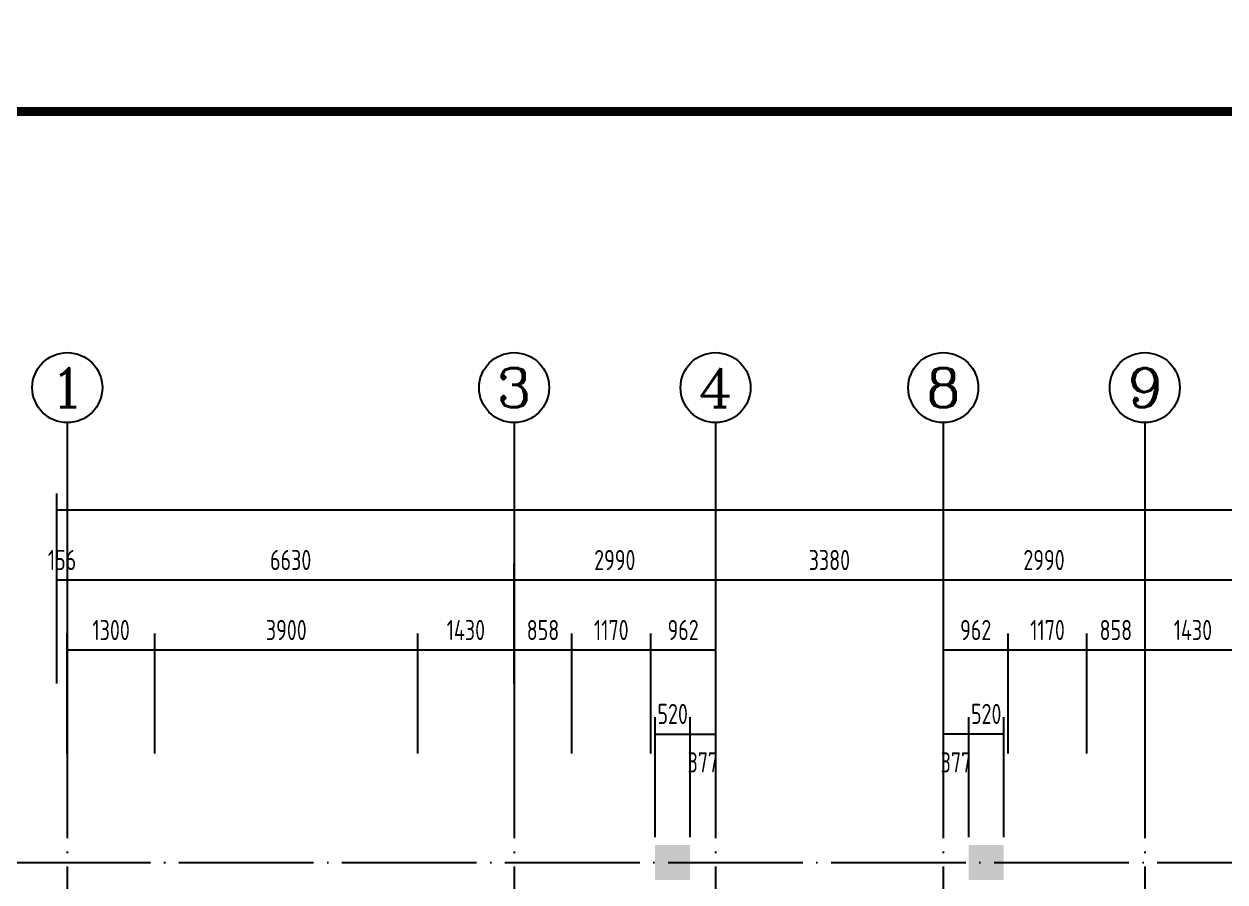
# Model space of a CAD drawing. Extents: x -726032 to 135930, y -151624 to 587044.
# Drawn here: x -481780 to -463956, y 487356 to 500099 of the extents above; entities that cross this region are included whole.
import ezdxf
from ezdxf.enums import TextEntityAlignment as Align

# ---------------------------------------------------------------- set-up
doc = ezdxf.new("R2010")
doc.units = 0
doc.header["$LTSCALE"] = 1000
doc.header["$MEASUREMENT"] = 0
doc.linetypes.add('DOTE', pattern=[2.42, 2, -0.2, 0.02, -0.2])
doc.layers.get('0').update_dxf_attribs({"linetype": 'CONTINUOUS'})
doc.layers.get('DEFPOINTS').update_dxf_attribs({"color": 1, "linetype": 'CONTINUOUS'})
for name, color, linetype in [('AXIS', 245, 'CONTINUOUS'), ('AXIS_TEXT', 7, 'CONTINUOUS'), ('COLUMN', 170, 'CONTINUOUS'), ('DOTE', 8, 'DOTE'), ('PUB_DIM', 245, 'CONTINUOUS'), ('PUB_TITLE', 1, 'CONTINUOUS')]:
    doc.layers.add(name, color=color, linetype=linetype)
doc.styles.add('COMPLEX', font='COMPLEX')
doc.styles.add('DIM_FONT', font='isocp.shx', dxfattribs={"width": 0.8})
doc.dimstyles.new('AXIS', dxfattribs={"dimtxt": 300, "dimasz": 1, "dimexe": 250, "dimexo": 300, "dimgap": 150, "dimtad": 1, "dimdec": 0, "dimzin": 0, "dimdsep": 46, "dimtxsty": 'DIM_FONT', "dimcen": 0.09, "dimse1": 1, "dimse2": 1, "dimclrt": 142, "dimadec": 0, "dimazin": 0, "dimtfac": 1, "dimtdec": 0, "dimtix": 1, "dimtmove": 2, "dimatfit": 3, "dimfxl": 1, "dimtolj": 1, "dimtzin": 0, "dimarcsym": 0})
doc.dimstyles.new('DIMA', dxfattribs={"dimtxt": 300, "dimasz": 1, "dimexe": 250, "dimexo": 300, "dimgap": 150, "dimtad": 1, "dimdec": 0, "dimzin": 0, "dimdsep": 46, "dimtxsty": 'DIM_FONT', "dimcen": 0.09, "dimse1": 1, "dimclrt": 142, "dimadec": 0, "dimazin": 0, "dimtfac": 1, "dimtdec": 0, "dimtix": 1, "dimtmove": 2, "dimatfit": 3, "dimfxl": 1, "dimtolj": 1, "dimtzin": 0, "dimarcsym": 0})
doc.dimstyles.new('DIMB', dxfattribs={"dimtxt": 300, "dimasz": 1, "dimexe": 250, "dimexo": 300, "dimgap": 150, "dimtad": 1, "dimdec": 0, "dimzin": 0, "dimdsep": 46, "dimtxsty": 'DIM_FONT', "dimcen": 0.09, "dimse2": 1, "dimclrt": 142, "dimadec": 0, "dimazin": 0, "dimtfac": 1, "dimtdec": 0, "dimtix": 1, "dimtmove": 2, "dimatfit": 3, "dimfxl": 1, "dimtolj": 1, "dimtzin": 0, "dimarcsym": 0})
doc.dimstyles.new('DIMN', dxfattribs={"dimtxt": 300, "dimasz": 1, "dimexe": 250, "dimexo": 300, "dimgap": 150, "dimtad": 1, "dimdec": 0, "dimzin": 0, "dimdsep": 46, "dimtxsty": 'DIM_FONT', "dimcen": 0.09, "dimclrt": 142, "dimadec": 0, "dimazin": 0, "dimtfac": 1, "dimtdec": 0, "dimtix": 1, "dimtmove": 2, "dimatfit": 3, "dimfxl": 1, "dimtolj": 1, "dimtzin": 0, "dimarcsym": 0})

# ---------------------------------------------------------------- blocks, each defined once
blk = doc.blocks.new('*D512')
at = {"layer": 'AXIS', "color": 0, "lineweight": -2, "transparency": 16777216}
for p, q in [((-481293, 490306), (-481293, 493128)), ((-412614, 490306), (-412614, 493128)), ((-412615, 492878), (-481292, 492878))]:
    blk.add_line(p, q, dxfattribs=at)
at = {"layer": 'AXIS', "color": 0, "transparency": 16777216}
for points in [[(-481292, 492878), (-481292, 492878), (-481293, 492878)], [(-412615, 492878), (-412615, 492878), (-412614, 492878)]]:
    blk.add_solid(points, dxfattribs=at)
at = {"layer": 'DEFPOINTS', "color": 0, "transparency": 16777216}
for p in [(-481293, 492878), (-481293, 490006), (-412614, 490006)]:
    blk.add_point(p, dxfattribs=at)
at = {"layer": 'AXIS', "color": 142, "transparency": 16777216, "insert": (-446953, 493178), "char_height": 300, "attachment_point": 5, "style": 'DIM_FONT'}
blk.add_mtext('\\A1;68679', dxfattribs=at)
blk = doc.blocks.new('*D3343')
at = {"layer": 'AXIS', "color": 0, "lineweight": -2, "transparency": 16777216}
blk.add_line((-468138, 491838), (-471516, 491838), dxfattribs=at)
at = {"layer": 'AXIS', "color": 0, "transparency": 16777216}
for points in [[(-471516, 491838), (-471516, 491838), (-471517, 491838)], [(-468138, 491838), (-468138, 491838), (-468137, 491838)]]:
    blk.add_solid(points, dxfattribs=at)
at = {"layer": 'DEFPOINTS', "color": 0, "transparency": 16777216}
for p in [(-471517, 491838), (-471517, 490006), (-468137, 490006)]:
    blk.add_point(p, dxfattribs=at)
at = {"layer": 'AXIS', "color": 142, "transparency": 16777216, "insert": (-469827, 492138), "char_height": 300, "attachment_point": 5, "style": 'DIM_FONT'}
blk.add_mtext('\\A1;3380', dxfattribs=at)
blk = doc.blocks.new('*D1127')
at = {"layer": 'DEFPOINTS', "color": 0, "transparency": 16777216}
for p in [(-473649, 490798), (-473649, 488966), (-472479, 488966)]:
    blk.add_point(p, dxfattribs=at)
at = {"layer": 'PUB_DIM', "color": 0, "lineweight": -2, "transparency": 16777216}
for p, q in [((-473649, 489266), (-473649, 491048)), ((-472479, 489266), (-472479, 491048)), ((-472480, 490798), (-473648, 490798))]:
    blk.add_line(p, q, dxfattribs=at)
at = {"layer": 'PUB_DIM', "color": 0, "transparency": 16777216}
for points in [[(-473648, 490798), (-473648, 490798), (-473649, 490798)], [(-472480, 490798), (-472480, 490798), (-472479, 490798)]]:
    blk.add_solid(points, dxfattribs=at)
at = {"layer": 'PUB_DIM', "color": 142, "transparency": 16777216, "insert": (-473064, 491098), "char_height": 300, "attachment_point": 5, "style": 'DIM_FONT'}
blk.add_mtext('\\A1;1170', dxfattribs=at)
blk = doc.blocks.new('*D3345')
at = {"layer": 'AXIS', "color": 0, "lineweight": -2, "transparency": 16777216}
blk.add_line((-471518, 491838), (-474506, 491838), dxfattribs=at)
at = {"layer": 'AXIS', "color": 0, "transparency": 16777216}
for points in [[(-474506, 491838), (-474506, 491838), (-474507, 491838)], [(-471518, 491838), (-471518, 491838), (-471517, 491838)]]:
    blk.add_solid(points, dxfattribs=at)
at = {"layer": 'DEFPOINTS', "color": 0, "transparency": 16777216}
for p in [(-474507, 491838), (-474507, 490006), (-471517, 490006)]:
    blk.add_point(p, dxfattribs=at)
at = {"layer": 'AXIS', "color": 142, "transparency": 16777216, "insert": (-473012, 492138), "char_height": 300, "attachment_point": 5, "style": 'DIM_FONT'}
blk.add_mtext('\\A1;2990', dxfattribs=at)
blk = doc.blocks.new('*D3748')
at = {"layer": 'DEFPOINTS', "color": 0, "transparency": 16777216}
for p in [(-474507, 490798), (-474507, 488966), (-473649, 488966)]:
    blk.add_point(p, dxfattribs=at)
at = {"layer": 'PUB_DIM', "color": 0, "lineweight": -2, "transparency": 16777216}
for p, q in [((-473649, 489266), (-473649, 491048)), ((-473650, 490798), (-474506, 490798))]:
    blk.add_line(p, q, dxfattribs=at)
at = {"layer": 'PUB_DIM', "color": 0, "transparency": 16777216}
for points in [[(-474506, 490798), (-474506, 490798), (-474507, 490798)], [(-473650, 490798), (-473650, 490798), (-473649, 490798)]]:
    blk.add_solid(points, dxfattribs=at)
at = {"layer": 'PUB_DIM', "color": 142, "transparency": 16777216, "insert": (-474078, 491098), "char_height": 300, "attachment_point": 5, "style": 'DIM_FONT'}
blk.add_mtext('\\A1;858', dxfattribs=at)
blk = doc.blocks.new('*D2377')
at = {"layer": 'DEFPOINTS', "color": 0, "transparency": 16777216}
for p in [(-472479, 490798), (-472479, 488966), (-471517, 488966)]:
    blk.add_point(p, dxfattribs=at)
at = {"layer": 'PUB_DIM', "color": 0, "lineweight": -2, "transparency": 16777216}
for p, q in [((-472479, 489266), (-472479, 491048)), ((-471518, 490798), (-472478, 490798))]:
    blk.add_line(p, q, dxfattribs=at)
at = {"layer": 'PUB_DIM', "color": 0, "transparency": 16777216}
for points in [[(-472478, 490798), (-472478, 490798), (-472479, 490798)], [(-471518, 490798), (-471518, 490798), (-471517, 490798)]]:
    blk.add_solid(points, dxfattribs=at)
at = {"layer": 'PUB_DIM', "color": 142, "transparency": 16777216, "insert": (-471998, 491098), "char_height": 300, "attachment_point": 5, "style": 'DIM_FONT'}
blk.add_mtext('\\A1;962', dxfattribs=at)
blk = doc.blocks.new('*D1128')
at = {"layer": 'DEFPOINTS', "color": 0, "transparency": 16777216}
for p in [(-481137, 490798), (-481137, 488966), (-479837, 488966)]:
    blk.add_point(p, dxfattribs=at)
at = {"layer": 'PUB_DIM', "color": 0, "lineweight": -2, "transparency": 16777216}
for p, q in [((-481137, 489266), (-481137, 491048)), ((-479837, 489266), (-479837, 491048)), ((-479838, 490798), (-481136, 490798))]:
    blk.add_line(p, q, dxfattribs=at)
at = {"layer": 'PUB_DIM', "color": 0, "transparency": 16777216}
for points in [[(-481136, 490798), (-481136, 490798), (-481137, 490798)], [(-479838, 490798), (-479838, 490798), (-479837, 490798)]]:
    blk.add_solid(points, dxfattribs=at)
at = {"layer": 'PUB_DIM', "color": 142, "transparency": 16777216, "insert": (-480487, 491098), "char_height": 300, "attachment_point": 5, "style": 'DIM_FONT'}
blk.add_mtext('\\A1;1300', dxfattribs=at)
blk = doc.blocks.new('*D2378')
at = {"layer": 'AXIS', "color": 0, "lineweight": -2, "transparency": 16777216}
for p, q in [((-481293, 490306), (-481293, 492088)), ((-481294, 491838), (-481295, 491838)), ((-481137, 491838), (-481293, 491838)), ((-481136, 491838), (-481135, 491838))]:
    blk.add_line(p, q, dxfattribs=at)
at = {"layer": 'AXIS', "color": 0, "transparency": 16777216}
for points in [[(-481294, 491838), (-481294, 491838), (-481293, 491838)], [(-481136, 491838), (-481136, 491838), (-481137, 491838)]]:
    blk.add_solid(points, dxfattribs=at)
at = {"layer": 'DEFPOINTS', "color": 0, "transparency": 16777216}
for p in [(-481293, 491838), (-481293, 490006), (-481137, 490006)]:
    blk.add_point(p, dxfattribs=at)
at = {"layer": 'AXIS', "color": 142, "transparency": 16777216, "insert": (-481215, 492138), "char_height": 300, "attachment_point": 5, "style": 'DIM_FONT'}
blk.add_mtext('\\A1;156', dxfattribs=at)
blk = doc.blocks.new('*D1129')
at = {"layer": 'DEFPOINTS', "color": 0, "transparency": 16777216}
for p in [(-479837, 490798), (-479837, 488966), (-475937, 488966)]:
    blk.add_point(p, dxfattribs=at)
at = {"layer": 'PUB_DIM', "color": 0, "lineweight": -2, "transparency": 16777216}
for p, q in [((-479837, 489266), (-479837, 491048)), ((-475937, 489266), (-475937, 491048)), ((-475938, 490798), (-479836, 490798))]:
    blk.add_line(p, q, dxfattribs=at)
at = {"layer": 'PUB_DIM', "color": 0, "transparency": 16777216}
for points in [[(-479836, 490798), (-479836, 490798), (-479837, 490798)], [(-475938, 490798), (-475938, 490798), (-475937, 490798)]]:
    blk.add_solid(points, dxfattribs=at)
at = {"layer": 'PUB_DIM', "color": 142, "transparency": 16777216, "insert": (-477887, 491098), "char_height": 300, "attachment_point": 5, "style": 'DIM_FONT'}
blk.add_mtext('\\A1;3900', dxfattribs=at)
blk = doc.blocks.new('*D3749')
at = {"layer": 'AXIS', "color": 0, "lineweight": -2, "transparency": 16777216}
for p, q in [((-474507, 490306), (-474507, 492088)), ((-474508, 491838), (-481136, 491838))]:
    blk.add_line(p, q, dxfattribs=at)
at = {"layer": 'AXIS', "color": 0, "transparency": 16777216}
for points in [[(-481136, 491838), (-481136, 491838), (-481137, 491838)], [(-474508, 491838), (-474508, 491838), (-474507, 491838)]]:
    blk.add_solid(points, dxfattribs=at)
at = {"layer": 'DEFPOINTS', "color": 0, "transparency": 16777216}
for p in [(-481137, 491838), (-481137, 490006), (-474507, 490006)]:
    blk.add_point(p, dxfattribs=at)
at = {"layer": 'AXIS', "color": 142, "transparency": 16777216, "insert": (-477822, 492138), "char_height": 300, "attachment_point": 5, "style": 'DIM_FONT'}
blk.add_mtext('\\A1;6630', dxfattribs=at)
blk = doc.blocks.new('*D2379')
at = {"layer": 'DEFPOINTS', "color": 0, "transparency": 16777216}
for p in [(-475937, 490798), (-475937, 488966), (-474507, 488966)]:
    blk.add_point(p, dxfattribs=at)
at = {"layer": 'PUB_DIM', "color": 0, "lineweight": -2, "transparency": 16777216}
for p, q in [((-475937, 489266), (-475937, 491048)), ((-474508, 490798), (-475936, 490798))]:
    blk.add_line(p, q, dxfattribs=at)
at = {"layer": 'PUB_DIM', "color": 0, "transparency": 16777216}
for points in [[(-475936, 490798), (-475936, 490798), (-475937, 490798)], [(-474508, 490798), (-474508, 490798), (-474507, 490798)]]:
    blk.add_solid(points, dxfattribs=at)
at = {"layer": 'PUB_DIM', "color": 142, "transparency": 16777216, "insert": (-475222, 491098), "char_height": 300, "attachment_point": 5, "style": 'DIM_FONT'}
blk.add_mtext('\\A1;1430', dxfattribs=at)
blk = doc.blocks.new('*D3754')
at = {"layer": 'DEFPOINTS', "color": 0, "transparency": 16777216}
for p in [(-471517, 489552), (-471893, 487721), (-471517, 487721)]:
    blk.add_point(p, dxfattribs=at)
at = {"layer": 'PUB_DIM', "color": 0, "lineweight": -2, "transparency": 16777216}
for p, q in [((-471893, 488021), (-471893, 489802)), ((-471892, 489552), (-471518, 489552))]:
    blk.add_line(p, q, dxfattribs=at)
at = {"layer": 'PUB_DIM', "color": 0, "transparency": 16777216}
for points in [[(-471892, 489553), (-471892, 489552), (-471893, 489552)], [(-471518, 489553), (-471518, 489552), (-471517, 489552)]]:
    blk.add_solid(points, dxfattribs=at)
at = {"layer": 'PUB_DIM', "color": 142, "transparency": 16777216, "insert": (-471705, 489132), "char_height": 300, "attachment_point": 5, "style": 'DIM_FONT'}
blk.add_mtext('\\A1;377', dxfattribs=at)
blk = doc.blocks.new('*D1143')
at = {"layer": 'DEFPOINTS', "color": 0, "transparency": 16777216}
for p in [(-471893, 489552), (-472413, 487721), (-471893, 487721)]:
    blk.add_point(p, dxfattribs=at)
at = {"layer": 'PUB_DIM', "color": 0, "lineweight": -2, "transparency": 16777216}
for p, q in [((-472413, 488021), (-472413, 489802)), ((-471893, 488021), (-471893, 489802)), ((-472414, 489552), (-472415, 489552)), ((-472413, 489552), (-471893, 489552)), ((-471892, 489552), (-471891, 489552))]:
    blk.add_line(p, q, dxfattribs=at)
at = {"layer": 'PUB_DIM', "color": 0, "transparency": 16777216}
for points in [[(-472414, 489553), (-472414, 489552), (-472413, 489552)], [(-471892, 489553), (-471892, 489552), (-471893, 489552)]]:
    blk.add_solid(points, dxfattribs=at)
at = {"layer": 'PUB_DIM', "color": 142, "transparency": 16777216, "insert": (-472153, 489852), "char_height": 300, "attachment_point": 5, "style": 'DIM_FONT'}
blk.add_mtext('\\A1;520', dxfattribs=at)
blk = doc.blocks.new('_AXISO')
blk.add_circle((0, 0), 0.5)
at = {"layer": 'AXIS_TEXT', "style": 'COMPLEX', "width": 1.041667}
blk.add_attdef('A', text='', height=0.56, dxfattribs=at).set_placement((-0.25, -0.28), (0.25, -0.28), align=Align.FIT)
blk = doc.blocks.new('*D2417')
at = {"layer": 'DEFPOINTS', "color": 0, "transparency": 16777216}
for p in [(-466005, 490798), (-466005, 488966), (-465147, 488966)]:
    blk.add_point(p, dxfattribs=at)
at = {"layer": 'PUB_DIM', "color": 0, "lineweight": -2, "transparency": 16777216}
for p, q in [((-466005, 489266), (-466005, 491048)), ((-465148, 490798), (-466004, 490798))]:
    blk.add_line(p, q, dxfattribs=at)
at = {"layer": 'PUB_DIM', "color": 0, "transparency": 16777216}
for points in [[(-466004, 490798), (-466004, 490798), (-466005, 490798)], [(-465148, 490798), (-465148, 490798), (-465147, 490798)]]:
    blk.add_solid(points, dxfattribs=at)
at = {"layer": 'PUB_DIM', "color": 142, "transparency": 16777216, "insert": (-465576, 491098), "char_height": 300, "attachment_point": 5, "style": 'DIM_FONT'}
blk.add_mtext('\\A1;858', dxfattribs=at)
blk = doc.blocks.new('*D3764')
at = {"layer": 'DEFPOINTS', "color": 0, "transparency": 16777216}
for p in [(-465147, 490798), (-465147, 488966), (-463717, 488966)]:
    blk.add_point(p, dxfattribs=at)
at = {"layer": 'PUB_DIM', "color": 0, "lineweight": -2, "transparency": 16777216}
for p, q in [((-463717, 489266), (-463717, 491048)), ((-463718, 490798), (-465146, 490798))]:
    blk.add_line(p, q, dxfattribs=at)
at = {"layer": 'PUB_DIM', "color": 0, "transparency": 16777216}
for points in [[(-465146, 490798), (-465146, 490798), (-465147, 490798)], [(-463718, 490798), (-463718, 490798), (-463717, 490798)]]:
    blk.add_solid(points, dxfattribs=at)
at = {"layer": 'PUB_DIM', "color": 142, "transparency": 16777216, "insert": (-464432, 491098), "char_height": 300, "attachment_point": 5, "style": 'DIM_FONT'}
blk.add_mtext('\\A1;1430', dxfattribs=at)
blk = doc.blocks.new('*D3367')
at = {"layer": 'AXIS', "color": 0, "lineweight": -2, "transparency": 16777216}
blk.add_line((-458518, 491838), (-465146, 491838), dxfattribs=at)
at = {"layer": 'AXIS', "color": 0, "transparency": 16777216}
for points in [[(-465146, 491838), (-465146, 491838), (-465147, 491838)], [(-458518, 491838), (-458518, 491838), (-458517, 491838)]]:
    blk.add_solid(points, dxfattribs=at)
at = {"layer": 'DEFPOINTS', "color": 0, "transparency": 16777216}
for p in [(-465147, 491838), (-465147, 490006), (-458517, 490006)]:
    blk.add_point(p, dxfattribs=at)
at = {"layer": 'AXIS', "color": 142, "transparency": 16777216, "insert": (-461832, 492138), "char_height": 300, "attachment_point": 5, "style": 'DIM_FONT'}
blk.add_mtext('\\A1;6630', dxfattribs=at)
blk = doc.blocks.new('*D3765')
at = {"layer": 'DEFPOINTS', "color": 0, "transparency": 16777216}
for p in [(-468137, 490798), (-468137, 488966), (-467175, 488966)]:
    blk.add_point(p, dxfattribs=at)
at = {"layer": 'PUB_DIM', "color": 0, "lineweight": -2, "transparency": 16777216}
for p, q in [((-467175, 489266), (-467175, 491048)), ((-467176, 490798), (-468136, 490798))]:
    blk.add_line(p, q, dxfattribs=at)
at = {"layer": 'PUB_DIM', "color": 0, "transparency": 16777216}
for points in [[(-468136, 490798), (-468136, 490798), (-468137, 490798)], [(-467176, 490798), (-467176, 490798), (-467175, 490798)]]:
    blk.add_solid(points, dxfattribs=at)
at = {"layer": 'PUB_DIM', "color": 142, "transparency": 16777216, "insert": (-467656, 491098), "char_height": 300, "attachment_point": 5, "style": 'DIM_FONT'}
blk.add_mtext('\\A1;962', dxfattribs=at)
blk = doc.blocks.new('*D3368')
at = {"layer": 'AXIS', "color": 0, "lineweight": -2, "transparency": 16777216}
blk.add_line((-465148, 491838), (-468136, 491838), dxfattribs=at)
at = {"layer": 'AXIS', "color": 0, "transparency": 16777216}
for points in [[(-468136, 491838), (-468136, 491838), (-468137, 491838)], [(-465148, 491838), (-465148, 491838), (-465147, 491838)]]:
    blk.add_solid(points, dxfattribs=at)
at = {"layer": 'DEFPOINTS', "color": 0, "transparency": 16777216}
for p in [(-468137, 491838), (-468137, 490006), (-465147, 490006)]:
    blk.add_point(p, dxfattribs=at)
at = {"layer": 'AXIS', "color": 142, "transparency": 16777216, "insert": (-466642, 492138), "char_height": 300, "attachment_point": 5, "style": 'DIM_FONT'}
blk.add_mtext('\\A1;2990', dxfattribs=at)
blk = doc.blocks.new('*D1185')
at = {"layer": 'DEFPOINTS', "color": 0, "transparency": 16777216}
for p in [(-467175, 490798), (-467175, 488966), (-466005, 488966)]:
    blk.add_point(p, dxfattribs=at)
at = {"layer": 'PUB_DIM', "color": 0, "lineweight": -2, "transparency": 16777216}
for p, q in [((-467175, 489266), (-467175, 491048)), ((-466005, 489266), (-466005, 491048)), ((-466006, 490798), (-467174, 490798))]:
    blk.add_line(p, q, dxfattribs=at)
at = {"layer": 'PUB_DIM', "color": 0, "transparency": 16777216}
for points in [[(-467174, 490798), (-467174, 490798), (-467175, 490798)], [(-466006, 490798), (-466006, 490798), (-466005, 490798)]]:
    blk.add_solid(points, dxfattribs=at)
at = {"layer": 'PUB_DIM', "color": 142, "transparency": 16777216, "insert": (-466590, 491098), "char_height": 300, "attachment_point": 5, "style": 'DIM_FONT'}
blk.add_mtext('\\A1;1170', dxfattribs=at)
blk = doc.blocks.new('*D3780')
at = {"layer": 'DEFPOINTS', "color": 0, "transparency": 16777216}
for p in [(-468137, 489552), (-468137, 487721), (-467760, 487721)]:
    blk.add_point(p, dxfattribs=at)
at = {"layer": 'PUB_DIM', "color": 0, "lineweight": -2, "transparency": 16777216}
for p, q in [((-467760, 488021), (-467760, 489802)), ((-467761, 489552), (-468136, 489552))]:
    blk.add_line(p, q, dxfattribs=at)
at = {"layer": 'PUB_DIM', "color": 0, "transparency": 16777216}
for points in [[(-468136, 489553), (-468136, 489552), (-468137, 489552)], [(-467761, 489553), (-467761, 489552), (-467760, 489552)]]:
    blk.add_solid(points, dxfattribs=at)
at = {"layer": 'PUB_DIM', "color": 142, "transparency": 16777216, "insert": (-467949, 489132), "char_height": 300, "attachment_point": 5, "style": 'DIM_FONT'}
blk.add_mtext('\\A1;377', dxfattribs=at)
blk = doc.blocks.new('*D1222')
at = {"layer": 'DEFPOINTS', "color": 0, "transparency": 16777216}
for p in [(-467760, 489552), (-467760, 487721), (-467240, 487721)]:
    blk.add_point(p, dxfattribs=at)
at = {"layer": 'PUB_DIM', "color": 0, "lineweight": -2, "transparency": 16777216}
for p, q in [((-467760, 488021), (-467760, 489802)), ((-467240, 488021), (-467240, 489802)), ((-467761, 489552), (-467762, 489552)), ((-467240, 489552), (-467760, 489552)), ((-467239, 489552), (-467238, 489552))]:
    blk.add_line(p, q, dxfattribs=at)
at = {"layer": 'PUB_DIM', "color": 0, "transparency": 16777216}
for points in [[(-467761, 489553), (-467761, 489552), (-467760, 489552)], [(-467239, 489553), (-467239, 489552), (-467240, 489552)]]:
    blk.add_solid(points, dxfattribs=at)
at = {"layer": 'PUB_DIM', "color": 142, "transparency": 16777216, "insert": (-467500, 489852), "char_height": 300, "attachment_point": 5, "style": 'DIM_FONT'}
blk.add_mtext('\\A1;520', dxfattribs=at)

msp = doc.modelspace()

# ---------------------------------------------------------------- linework, layer by layer
at = {"layer": 'AXIS'}
for p, q in [((-481136.9, 494177.9), (-481136.9, 490006.5)), ((-474506.9, 494177.9), (-474506.9, 490006.5)), ((-471516.9, 494177.9), (-471516.9, 490006.5)), ((-468136.9, 494177.9), (-468136.9, 490006.5)), ((-465146.9, 494177.9), (-465146.9, 490006.5))]:
    msp.add_line(p, q, dxfattribs=at)
at = {"layer": 'COLUMN'}
for points in [[(-472414.3, 487906.9), (-472414.3, 487386.9), (-471894.3, 487906.9), (-471894.3, 487386.9)], [(-467760.3, 487386.9), (-467760.3, 487906.9), (-467240.3, 487386.9), (-467240.3, 487906.9)]]:
    msp.add_solid(points, dxfattribs=at)
at = {"layer": 'DOTE'}
for p, q in [((-481136.9, 490006.5), (-481136.9, 459534.9)), ((-474506.9, 490006.5), (-474506.9, 459534.9)), ((-471516.9, 490006.5), (-471516.9, 474906.9)), ((-468136.9, 490006.5), (-468136.9, 474906.9)), ((-465146.9, 490006.5), (-465146.9, 459534.9)), ((-481902.2, 487646.9), (-412270.4, 487646.9))]:
    msp.add_line(p, q, dxfattribs=at)
at = {"layer": 'PUB_TITLE'}
for points, const_width in [([(-495405.4, 445498.4), (-398815.4, 445498.4), (-398815.4, 500098.4), (-495405.4, 500098.4)], 0.234), ([(-492805.4, 446798.4), (-400115.4, 446798.4), (-400115.4, 498798.4), (-492805.4, 498798.4)], 130)]:
    msp.add_lwpolyline(points, close=True, dxfattribs=dict(at, const_width=const_width))

# ---------------------------------------------------------------- block references
at = {"layer": 'AXIS'}
ref = msp.add_blockref('_AXISO', (-481136.9, 494697.9), dxfattribs=dict(at, xscale=1040, yscale=1040, zscale=1040))
ref.add_attrib('A', '1', dxfattribs={"layer": 'AXIS_TEXT', "height": 582.4, "style": 'COMPLEX', "width": 2.083333}).set_placement((-481396.9, 494406.7), (-480876.9, 494406.7), align=Align.FIT)
ref = msp.add_blockref('_AXISO', (-474506.9, 494697.9), dxfattribs=dict(at, xscale=1040, yscale=1040, zscale=1040))
ref.add_attrib('A', '3', dxfattribs={"layer": 'AXIS_TEXT', "height": 582.4, "style": 'COMPLEX', "width": 1.339286}).set_placement((-474766.9, 494406.7), (-474246.9, 494406.7), align=Align.FIT)
ref = msp.add_blockref('_AXISO', (-471516.9, 494697.9), dxfattribs=dict(at, xscale=1040, yscale=1040, zscale=1040))
ref.add_attrib('A', '4', dxfattribs={"layer": 'AXIS_TEXT', "height": 582.4, "style": 'COMPLEX', "width": 1.171875}).set_placement((-471776.9, 494406.7), (-471256.9, 494406.7), align=Align.FIT)
ref = msp.add_blockref('_AXISO', (-468136.9, 494697.9), dxfattribs=dict(at, xscale=1040, yscale=1040, zscale=1040))
ref.add_attrib('A', '8', dxfattribs={"layer": 'AXIS_TEXT', "height": 582.4, "style": 'COMPLEX', "width": 1.339286}).set_placement((-468396.9, 494406.7), (-467876.9, 494406.7), align=Align.FIT)
ref = msp.add_blockref('_AXISO', (-465146.9, 494697.9), dxfattribs=dict(at, xscale=1040, yscale=1040, zscale=1040))
ref.add_attrib('A', '9', dxfattribs={"layer": 'AXIS_TEXT', "height": 582.4, "style": 'COMPLEX', "width": 1.339286}).set_placement((-465406.9, 494406.7), (-464886.9, 494406.7), align=Align.FIT)

# ---------------------------------------------------------------- dimensions: what is measured, and where the dimension line sits
dim = msp.add_aligned_dim(p1=(-412613.9, 490006.5), p2=(-481292.9, 490006.5), distance=-2871.4, dimstyle='DIMN', dxfattribs=at)
dim.commit()
dim.dimension.update_dxf_attribs({"geometry": '*D512', "text_midpoint": (-446953.4, 493177.9)})
for base, p1, p2, dimstyle, picture, middle in [((-481292.9, 491837.9), (-481136.9, 490006.5), (-481292.9, 490006.5), 'DIMA', '*D2378', (-481214.9, 492137.9)), ((-481136.9, 491837.9), (-474506.9, 490006.5), (-481136.9, 490006.5), 'DIMB', '*D3749', (-477821.9, 492137.9)), ((-474506.9, 491837.9), (-471516.9, 490006.5), (-474506.9, 490006.5), 'AXIS', '*D3345', (-473011.9, 492137.9)), ((-471516.9, 491837.9), (-468136.9, 490006.5), (-471516.9, 490006.5), 'AXIS', '*D3343', (-469826.9, 492137.9)), ((-468136.9, 491837.9), (-465146.9, 490006.5), (-468136.9, 490006.5), 'AXIS', '*D3368', (-466641.9, 492137.9)), ((-465146.9, 491837.9), (-458516.9, 490006.5), (-465146.9, 490006.5), 'AXIS', '*D3367', (-461831.9, 492137.9))]:
    dim = msp.add_linear_dim(base=base, p1=p1, p2=p2, dimstyle=dimstyle, dxfattribs=at)
    dim.commit()
    dim.dimension.update_dxf_attribs({"geometry": picture, "text_midpoint": middle})
at = {"layer": 'PUB_DIM'}
for base, p1, p2, dimstyle, picture, middle in [((-481136.9, 490797.9), (-479836.9, 488966.5), (-481136.9, 488966.5), 'DIMN', '*D1128', (-480486.9, 491097.9)), ((-479836.9, 490797.9), (-475936.9, 488966.5), (-479836.9, 488966.5), 'DIMN', '*D1129', (-477886.9, 491097.9)), ((-475936.9, 490797.9), (-474506.9, 488966.5), (-475936.9, 488966.5), 'DIMA', '*D2379', (-475221.9, 491097.9)), ((-474506.9, 490797.9), (-473648.9, 488966.5), (-474506.9, 488966.5), 'DIMB', '*D3748', (-474077.9, 491097.9)), ((-473648.9, 490797.9), (-472478.9, 488966.5), (-473648.9, 488966.5), 'DIMN', '*D1127', (-473063.9, 491097.9)), ((-472478.9, 490797.9), (-471516.9, 488966.5), (-472478.9, 488966.5), 'DIMA', '*D2377', (-471997.9, 491098)), ((-468136.9, 490797.9), (-467174.9, 488966.5), (-468136.9, 488966.5), 'DIMB', '*D3765', (-467655.9, 491098)), ((-467174.9, 490797.9), (-466004.9, 488966.5), (-467174.9, 488966.5), 'DIMN', '*D1185', (-466589.9, 491097.9)), ((-466004.9, 490797.9), (-465146.9, 488966.5), (-466004.9, 488966.5), 'DIMA', '*D2417', (-465575.9, 491097.9)), ((-465146.9, 490797.9), (-463716.9, 488966.5), (-465146.9, 488966.5), 'DIMB', '*D3764', (-464431.9, 491097.9)), ((-471893.5, 489552.3), (-472413.5, 487720.9), (-471893.5, 487720.9), 'DIMN', '*D1143', (-472153.5, 489852.4)), ((-467760.3, 489552.3), (-467240.3, 487720.9), (-467760.3, 487720.9), 'DIMN', '*D1222', (-467500.3, 489852.4))]:
    dim = msp.add_linear_dim(base=base, p1=p1, p2=p2, dimstyle=dimstyle, dxfattribs=at)
    dim.commit()
    dim.dimension.update_dxf_attribs({"geometry": picture, "text_midpoint": middle})
for base, p1, p2, picture, middle in [((-471516.9, 489552.3), (-471893.5, 487720.9), (-471516.9, 487720.9), '*D3754', (-471705.2, 489132.4)), ((-468136.9, 489552.3), (-467760.3, 487720.9), (-468136.9, 487720.9), '*D3780', (-467948.6, 489132.4))]:
    dim = msp.add_linear_dim(base=base, p1=p1, p2=p2, dimstyle='DIMB', dxfattribs=at)
    dim.commit()
    dim.dimension.update_dxf_attribs({"geometry": picture, "text_midpoint": middle, "dimtype": 160})

doc.saveas('drawing.dxf')
